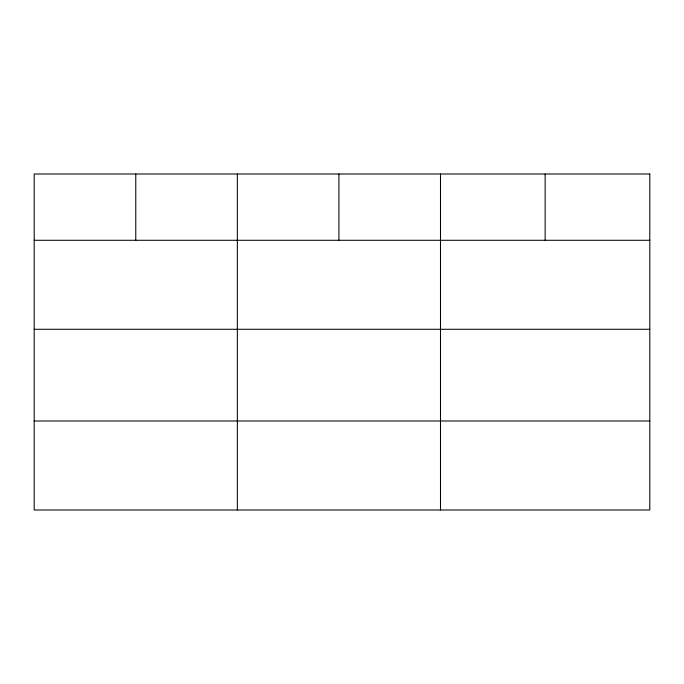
<?xml version="1.0" encoding="UTF-8"?>
<svg xmlns="http://www.w3.org/2000/svg" width="684" height="684" viewBox="0 0 684 684"><rect width="100%" height="100%" fill="white"/><g stroke="black" fill="none" stroke-linecap="round" stroke-linejoin="round"><path stroke-width="1.03" d="M34.2 240.281L649.8 240.281M34.2 329.286L649.8 329.286M34.2 420.993L649.8 420.993M545.148 174.001L545.148 240.281M440.496 174.001L440.496 509.999M338.922 174.001L338.922 240.281M237.348 174.001L237.348 509.999M135.774 174.001L135.774 240.281M649.8 174.001L34.2 174.001L34.2 509.999L649.8 509.999L649.8 174.001"/></g></svg>
